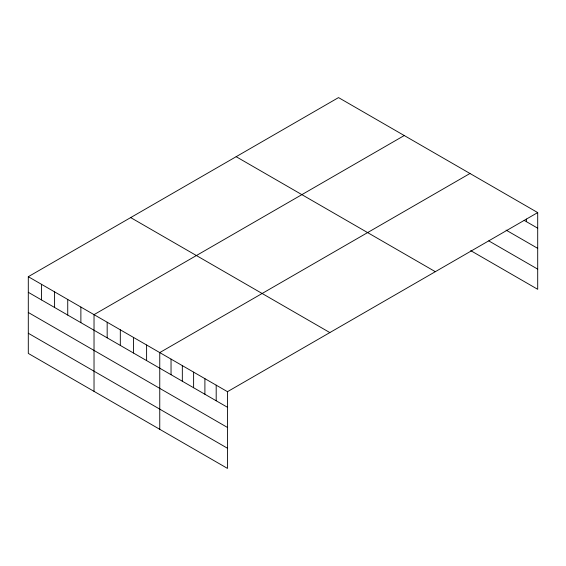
<?xml version="1.0" encoding="UTF-8"?>
<svg xmlns="http://www.w3.org/2000/svg" width="566" height="566" viewBox="0 0 566 566"><rect width="100%" height="100%" fill="white"/><g stroke="black" fill="none" stroke-linecap="round" stroke-linejoin="round"><path stroke-width="0.85" d="M28.3 276.696L227.475 391.686L227.475 468.407L28.3 353.417L28.3 276.696L338.525 97.593L537.7 212.583L537.7 289.304L470.735 250.639M404.251 135.536L94.027 314.646L94.027 391.368M469.978 173.486L159.754 352.59L159.754 429.311M227.475 391.686L537.7 212.583M524.158 220.365L537.7 228.19M506.096 230.107L537.7 248.354M488.791 240.897L537.7 269.133M236.149 156.697L435.325 271.687M130.675 217.592L329.851 332.582M28.3 292.304L227.475 407.294M28.3 312.474L227.475 427.464M28.3 333.254L227.475 448.244M526.415 219.07L526.415 221.674M216.191 385.17L216.191 400.778M204.899 378.654L204.899 394.261M193.614 372.138L193.614 387.745M182.33 365.622L182.33 381.229M171.038 359.106L171.038 374.713M146.608 345.005L146.608 360.606M133.463 337.414L133.463 353.021M120.317 329.822L120.317 345.43M107.172 322.231L107.172 337.838M80.881 307.055L80.881 322.662M67.736 299.464L67.736 315.071M54.591 291.872L54.591 307.48M41.445 284.288L41.445 299.895"/></g></svg>
